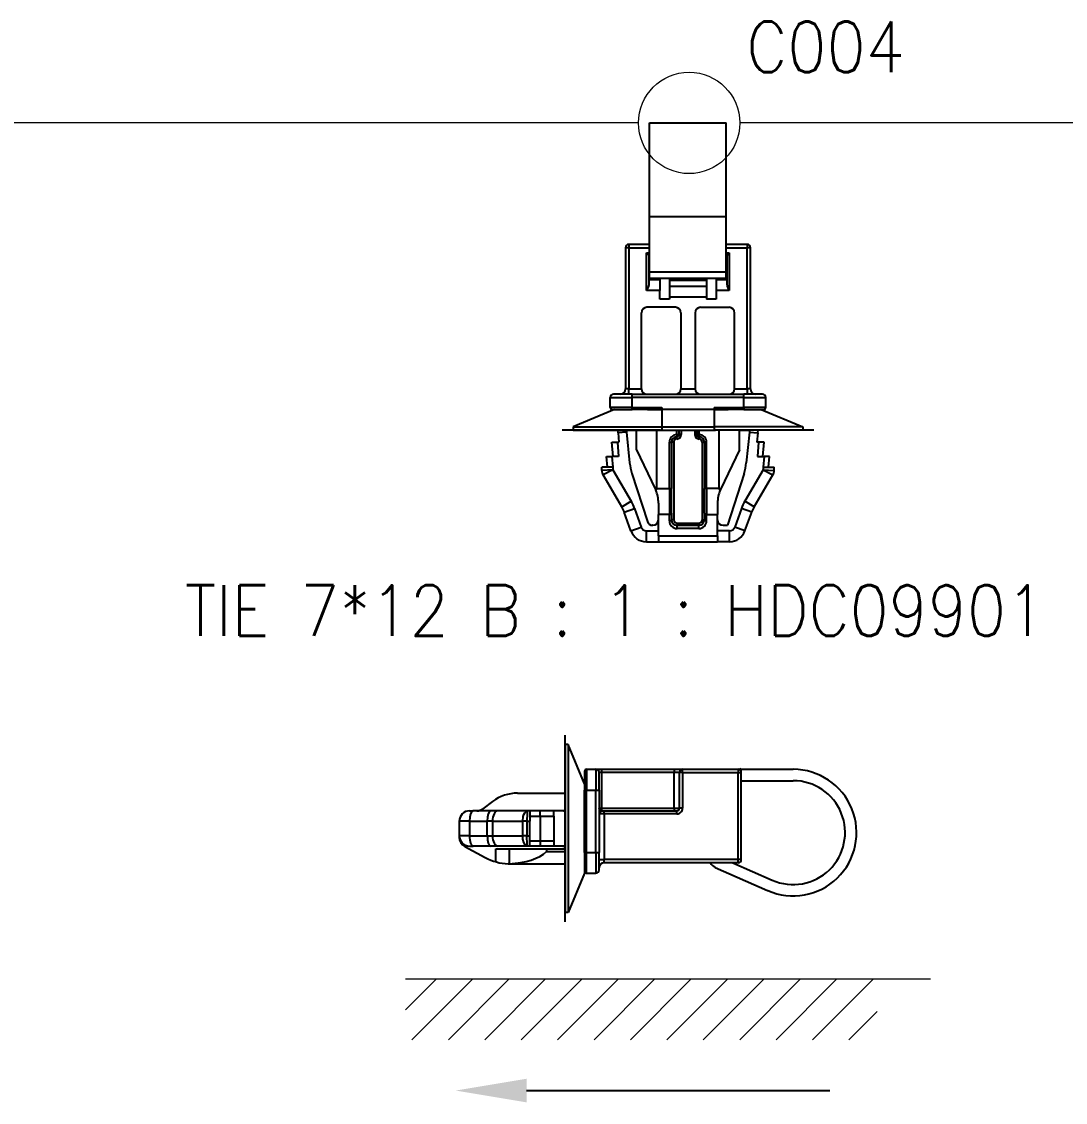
# Model space of a CAD drawing. Header units: inches. Extents: x 47316 to 59086, y 3141 to 11743.
# Drawn here: x 51834.8 to 51886.3, y 9672.3 to 9725.6 of the extents above; entities that cross this region are included whole.
import ezdxf

# ---------------------------------------------------------------- set-up
doc = ezdxf.new("R2010")
doc.units = ezdxf.units.IN
doc.header["$MEASUREMENT"] = 0
doc.styles.get("Standard").update_dxf_attribs({"font": ''})
doc.styles.get('Standard').set_extended_font_data('SimSun')
doc.linetypes.add('_VH_FELT_TAPE', pattern='A,0.4,-0.7,["FELT",Standard,S=0.3,R=0,X=-0.5,Y=-0.15],-0.7', length=1.8)

msp = doc.modelspace()

# ---------------------------------------------------------------- linework, layer by layer
at = {"color": 0, "linetype": '_VH_FELT_TAPE', "lineweight": 15, "ltscale": 5}
for p, q in [((51865.204, 9720.621), (51790.263, 9720.621)), ((51945.133, 9720.621), (51870.204, 9720.621))]:
    msp.add_line(p, q, dxfattribs=at)
at = {"color": 0, "lineweight": -3, "ltscale": 0.213993}
for p, q in [((51865.757, 9715.998), (51865.757, 9720.621)), ((51869.537, 9715.998), (51869.537, 9720.621))]:
    msp.add_line(p, q, dxfattribs=at)
at = {"color": 0, "lineweight": -3, "ltscale": 0.175}
for p, q in [((51865.757, 9720.621), (51869.537, 9720.621)), ((51865.757, 9715.998), (51869.537, 9715.998)), ((51865.757, 9713.275), (51869.537, 9713.275)), ((51865.757, 9712.953), (51869.537, 9712.953))]:
    msp.add_line(p, q, dxfattribs=at)
at = {"color": 0, "lineweight": -3, "ltscale": 0.126088}
for p, q in [((51865.757, 9713.275), (51865.757, 9715.998)), ((51869.537, 9713.275), (51869.537, 9715.998))]:
    msp.add_line(p, q, dxfattribs=at)
at = {"color": 0, "lineweight": -3, "ltscale": 0.3225}
for p, q in [((51864.569, 9714.465), (51864.569, 9707.499)), ((51864.731, 9714.465), (51864.731, 9707.499)), ((51870.563, 9707.499), (51870.563, 9714.465)), ((51870.725, 9707.499), (51870.725, 9714.465))]:
    msp.add_line(p, q, dxfattribs=at)
at = {"color": 0, "lineweight": -3, "ltscale": 0.0075}
for p, q in [((51864.731, 9714.465), (51864.569, 9714.465)), ((51864.731, 9714.627), (51864.731, 9714.465)), ((51870.563, 9714.627), (51870.563, 9714.465)), ((51870.725, 9714.465), (51870.563, 9714.465)), ((51864.731, 9707.499), (51864.569, 9707.499)), ((51870.725, 9707.499), (51870.563, 9707.499)), ((51864.893, 9707.067), (51864.893, 9707.229)), ((51870.401, 9707.067), (51870.401, 9707.229)), ((51861.977, 9705.625), (51861.977, 9705.463)), ((51866.351, 9705.625), (51866.351, 9705.463)), ((51868.943, 9705.625), (51868.943, 9705.463)), ((51873.317, 9705.625), (51873.317, 9705.463))]:
    msp.add_line(p, q, dxfattribs=at)
at = {"color": 0, "lineweight": -3, "ltscale": 0.047501}
for p, q in [((51865.757, 9714.627), (51864.731, 9714.627)), ((51864.731, 9714.465), (51865.757, 9714.465)), ((51870.563, 9714.627), (51869.537, 9714.627)), ((51869.537, 9714.465), (51870.563, 9714.465))]:
    msp.add_line(p, q, dxfattribs=at)
at = {"color": 0, "lineweight": -3, "ltscale": 0.006325}
for p, q in [((51865.705, 9714.111), (51865.608, 9714.207)), ((51869.589, 9714.111), (51869.685, 9714.207))]:
    msp.add_line(p, q, dxfattribs=at)
at = {"color": 0, "lineweight": -3, "ltscale": 0.08559}
for p, q in [((51865.608, 9712.359), (51865.608, 9714.207)), ((51869.685, 9714.207), (51869.685, 9712.359))]:
    msp.add_line(p, q, dxfattribs=at)
at = {"color": 0, "lineweight": -3, "ltscale": 0.006876}
for p, q in [((51865.608, 9714.207), (51865.757, 9714.207)), ((51869.537, 9714.207), (51869.685, 9714.207))]:
    msp.add_line(p, q, dxfattribs=at)
at = {"color": 0, "lineweight": -3, "ltscale": 0.002403}
for p, q in [((51865.757, 9714.111), (51865.705, 9714.111)), ((51869.589, 9714.111), (51869.537, 9714.111))]:
    msp.add_line(p, q, dxfattribs=at)
at = {"color": 0, "lineweight": -3, "ltscale": 0.065}
for p, q in [((51865.716, 9714.087), (51865.716, 9712.683)), ((51869.577, 9712.683), (51869.577, 9714.087))]:
    msp.add_line(p, q, dxfattribs=at)
at = {"color": 0, "lineweight": -3, "ltscale": 0.001875}
for p, q in [((51865.716, 9713.772), (51865.757, 9713.772)), ((51869.537, 9713.772), (51869.577, 9713.772)), ((51865.716, 9713.601), (51865.757, 9713.601)), ((51869.537, 9713.601), (51869.577, 9713.601))]:
    msp.add_line(p, q, dxfattribs=at)
at = {"color": 0, "lineweight": -3, "ltscale": 0.014919}
for p, q in [((51865.757, 9712.953), (51865.757, 9713.275)), ((51869.537, 9712.953), (51869.537, 9713.275))]:
    msp.add_line(p, q, dxfattribs=at)
at = {"color": 0, "lineweight": -3, "ltscale": 0.025}
for p, q in [((51865.716, 9712.899), (51866.256, 9712.899)), ((51866.256, 9712.899), (51866.256, 9712.359)), ((51869.037, 9712.899), (51869.037, 9712.359)), ((51869.037, 9712.899), (51869.577, 9712.899)), ((51863.94, 9703.627), (51863.4, 9703.627)), ((51871.354, 9703.627), (51871.894, 9703.627)), ((51866.729, 9701.306), (51866.189, 9701.306)), ((51868.565, 9701.306), (51869.105, 9701.306)), ((51865.597, 9699.955), (51865.597, 9700.495)), ((51869.696, 9699.955), (51869.696, 9700.495))]:
    msp.add_line(p, q, dxfattribs=at)
at = {"color": 0, "lineweight": -3, "ltscale": 0.001888}
for p, q in [((51866.729, 9712.953), (51866.729, 9712.912)), ((51868.565, 9712.953), (51868.565, 9712.912))]:
    msp.add_line(p, q, dxfattribs=at)
at = {"color": 0, "lineweight": -3, "ltscale": 0.003008}
for p, q in [((51866.729, 9712.912), (51866.729, 9712.847)), ((51868.565, 9712.912), (51868.565, 9712.847))]:
    msp.add_line(p, q, dxfattribs=at)
at = {"color": 0, "lineweight": -3, "ltscale": 0.085001}
for p, q in [((51868.565, 9712.912), (51866.729, 9712.912)), ((51868.565, 9712.847), (51866.729, 9712.847)), ((51868.565, 9712.557), (51866.729, 9712.557)), ((51868.565, 9712.026), (51866.729, 9712.026))]:
    msp.add_line(p, q, dxfattribs=at)
at = {"color": 0, "lineweight": -3, "ltscale": 0.013433}
for p, q in [((51866.729, 9712.847), (51866.729, 9712.557)), ((51868.565, 9712.847), (51868.565, 9712.557))]:
    msp.add_line(p, q, dxfattribs=at)
at = {"color": 0, "lineweight": -3, "ltscale": 0.03}
for p, q in [((51866.256, 9712.359), (51865.608, 9712.359)), ((51869.685, 9712.359), (51869.037, 9712.359))]:
    msp.add_line(p, q, dxfattribs=at)
at = {"color": 0, "lineweight": -3, "ltscale": 0.02}
for p, q in [((51866.256, 9711.927), (51866.256, 9712.359)), ((51869.037, 9712.359), (51869.037, 9711.927))]:
    msp.add_line(p, q, dxfattribs=at)
at = {"color": 0, "lineweight": -3, "ltscale": 0.024584}
for p, q in [((51866.729, 9712.557), (51866.729, 9712.026)), ((51868.565, 9712.557), (51868.565, 9712.026))]:
    msp.add_line(p, q, dxfattribs=at)
at = {"color": 0, "lineweight": -3, "ltscale": 0.021875}
for p, q in [((51866.729, 9711.927), (51866.256, 9711.927)), ((51869.037, 9711.927), (51868.565, 9711.927))]:
    msp.add_line(p, q, dxfattribs=at)
at = {"color": 0, "lineweight": -3, "ltscale": 0.004588}
for p, q in [((51866.729, 9712.026), (51866.729, 9711.927)), ((51868.565, 9712.026), (51868.565, 9711.927))]:
    msp.add_line(p, q, dxfattribs=at)
at = {"color": 0, "lineweight": -3, "ltscale": 0.17375}
for p, q in [((51865.352, 9707.499), (51865.352, 9711.252)), ((51867.296, 9711.252), (51867.296, 9707.499)), ((51867.998, 9711.252), (51867.998, 9707.499)), ((51869.942, 9707.499), (51869.942, 9711.252))]:
    msp.add_line(p, q, dxfattribs=at)
at = {"color": 0, "lineweight": -3, "ltscale": 0.064999}
for p, q in [((51867.026, 9711.522), (51865.622, 9711.522)), ((51868.268, 9711.522), (51869.672, 9711.522))]:
    msp.add_line(p, q, dxfattribs=at)
at = {"color": 0, "lineweight": -3, "ltscale": 0.028751}
for p, q in [((51864.731, 9707.499), (51865.352, 9707.499)), ((51869.942, 9707.499), (51870.563, 9707.499))]:
    msp.add_line(p, q, dxfattribs=at)
at = {"color": 0, "lineweight": -3, "ltscale": 0.0125}
for p, q in [((51864.731, 9707.229), (51864.731, 9707.499)), ((51870.563, 9707.499), (51870.563, 9707.229))]:
    msp.add_line(p, q, dxfattribs=at)
at = {"color": 0, "lineweight": -3, "ltscale": 0.032501}
msp.add_line((51867.296, 9707.499), (51867.998, 9707.499), dxfattribs=at)
at = {"color": 0, "lineweight": -3, "ltscale": 0.05}
for p, q in [((51863.813, 9707.067), (51864.893, 9707.067)), ((51870.401, 9707.067), (51871.481, 9707.067)), ((51864.893, 9706.581), (51863.813, 9706.581)), ((51871.481, 9706.581), (51870.401, 9706.581)), ((51867.107, 9700.873), (51868.187, 9700.873)), ((51867.107, 9700.765), (51868.187, 9700.765)), ((51868.187, 9700.606), (51867.107, 9700.606))]:
    msp.add_line(p, q, dxfattribs=at)
at = {"color": 0, "lineweight": -3, "ltscale": 0.022501}
for p, q in [((51863.813, 9706.581), (51863.813, 9707.067)), ((51864.893, 9706.581), (51864.893, 9707.067)), ((51870.401, 9706.581), (51870.401, 9707.067)), ((51871.481, 9706.581), (51871.481, 9707.067))]:
    msp.add_line(p, q, dxfattribs=at)
at = {"color": 0, "lineweight": -3, "ltscale": 0.0425}
for p, q in [((51864.893, 9707.229), (51863.975, 9707.229)), ((51871.319, 9707.229), (51870.401, 9707.229))]:
    msp.add_line(p, q, dxfattribs=at)
at = {"color": 0, "lineweight": -3, "ltscale": 0.254999}
for p, q in [((51864.893, 9707.229), (51870.401, 9707.229)), ((51870.401, 9707.067), (51864.893, 9707.067))]:
    msp.add_line(p, q, dxfattribs=at)
at = {"color": 0, "lineweight": -3, "ltscale": 0.102777}
for p, q in [((51864.028, 9706.473), (51861.977, 9705.625)), ((51871.265, 9706.473), (51873.317, 9705.625))]:
    msp.add_line(p, q, dxfattribs=at)
at = {"color": 0, "lineweight": -3, "ltscale": 0.045001}
for p, q in [((51863.921, 9706.473), (51864.893, 9706.473)), ((51870.401, 9706.473), (51871.373, 9706.473))]:
    msp.add_line(p, q, dxfattribs=at)
at = {"color": 0, "lineweight": -3, "ltscale": 0.067499}
for p, q in [((51864.893, 9706.581), (51866.351, 9706.581)), ((51868.943, 9706.581), (51870.401, 9706.581))]:
    msp.add_line(p, q, dxfattribs=at)
at = {"color": 0, "lineweight": -3, "ltscale": 0.005}
for p, q in [((51864.893, 9706.473), (51864.893, 9706.581)), ((51866.351, 9706.581), (51866.351, 9706.473)), ((51868.943, 9706.581), (51868.943, 9706.473)), ((51870.401, 9706.581), (51870.401, 9706.473)), ((51867.093, 9705.24), (51867.201, 9705.24)), ((51867.093, 9705.24), (51867.097, 9705.133)), ((51867.309, 9705.24), (51867.201, 9705.24)), ((51867.984, 9705.24), (51868.092, 9705.24)), ((51868.2, 9705.24), (51868.092, 9705.24)), ((51868.2, 9705.24), (51868.196, 9705.133)), ((51866.729, 9704.863), (51866.837, 9704.863)), ((51866.945, 9704.863), (51866.837, 9704.863)), ((51867.101, 9705.025), (51867.097, 9705.133)), ((51868.193, 9705.025), (51868.196, 9705.133)), ((51868.349, 9704.863), (51868.457, 9704.863)), ((51868.565, 9704.863), (51868.457, 9704.863)), ((51866.729, 9702.581), (51866.837, 9702.581)), ((51868.565, 9702.581), (51868.457, 9702.581)), ((51866.945, 9701.035), (51866.837, 9701.035)), ((51868.349, 9701.035), (51868.457, 9701.035)), ((51867.107, 9700.873), (51867.107, 9700.765)), ((51868.187, 9700.873), (51868.187, 9700.765))]:
    msp.add_line(p, q, dxfattribs=at)
at = {"color": 0, "lineweight": -3, "ltscale": 0.035016}
msp.add_line((51865.649, 9706.473), (51864.893, 9706.473), dxfattribs=at)
at = {"color": 0, "lineweight": -3, "ltscale": 0.032477}
msp.add_line((51865.649, 9706.473), (51866.351, 9706.473), dxfattribs=at)
at = {"color": 0, "lineweight": -3, "ltscale": 0.004885}
msp.add_line((51865.896, 9706.493), (51866, 9706.51), dxfattribs=at)
at = {"color": 0, "lineweight": -3, "ltscale": 0.120001}
for p, q in [((51868.943, 9706.473), (51866.351, 9706.473)), ((51866.351, 9705.625), (51868.943, 9705.625)), ((51866.351, 9705.463), (51868.943, 9705.463))]:
    msp.add_line(p, q, dxfattribs=at)
at = {"color": 0, "lineweight": -3, "ltscale": 0.039266}
msp.add_line((51866.351, 9706.473), (51866.351, 9705.625), dxfattribs=at)
at = {"color": 0, "lineweight": -3, "ltscale": 0.031544}
msp.add_line((51868.943, 9706.473), (51869.624, 9706.473), dxfattribs=at)
at = {"color": 0, "lineweight": -3, "ltscale": 0.039263}
msp.add_line((51868.943, 9706.473), (51868.943, 9705.625), dxfattribs=at)
at = {"color": 0, "lineweight": -3, "ltscale": 0.034947}
msp.add_line((51870.401, 9706.473), (51869.646, 9706.473), dxfattribs=at)
at = {"color": 0, "lineweight": -3, "ltscale": 0.224985}
for p, q in [((51866.297, 9705.463), (51861.437, 9705.463)), ((51873.857, 9705.463), (51868.997, 9705.463))]:
    msp.add_line(p, q, dxfattribs=at)
at = {"color": 0, "lineweight": -3, "ltscale": 0.202499}
for p, q in [((51861.977, 9705.625), (51866.351, 9705.625)), ((51861.977, 9705.463), (51866.351, 9705.463)), ((51873.317, 9705.625), (51868.943, 9705.625)), ((51873.317, 9705.463), (51868.943, 9705.463))]:
    msp.add_line(p, q, dxfattribs=at)
at = {"color": 0, "lineweight": -3, "ltscale": 0.006246}
for p, q in [((51864.202, 9705.328), (51864.191, 9705.463)), ((51871.091, 9705.328), (51871.103, 9705.463))]:
    msp.add_line(p, q, dxfattribs=at)
at = {"color": 0, "lineweight": -3, "ltscale": 0.018793}
for p, q in [((51864.607, 9705.36), (51864.202, 9705.328)), ((51870.687, 9705.36), (51871.091, 9705.328))]:
    msp.add_line(p, q, dxfattribs=at)
at = {"color": 0, "lineweight": -3, "ltscale": 0.02136}
for p, q in [((51864.202, 9705.328), (51864.242, 9704.869)), ((51871.091, 9705.328), (51871.051, 9704.869))]:
    msp.add_line(p, q, dxfattribs=at)
at = {"color": 0, "lineweight": -3, "ltscale": 0.004774}
for p, q in [((51864.596, 9705.463), (51864.607, 9705.36)), ((51870.698, 9705.463), (51870.687, 9705.36))]:
    msp.add_line(p, q, dxfattribs=at)
at = {"color": 0, "lineweight": -3, "ltscale": 0.02375}
for p, q in [((51864.596, 9705.463), (51865.109, 9705.463)), ((51864.596, 9705.463), (51865.109, 9705.463)), ((51870.698, 9705.463), (51870.185, 9705.463)), ((51870.185, 9705.463), (51870.698, 9705.463))]:
    msp.add_line(p, q, dxfattribs=at)
at = {"color": 0, "lineweight": -3, "ltscale": 0.070051}
for p, q in [((51864.607, 9705.36), (51864.77, 9703.856)), ((51870.687, 9705.36), (51870.524, 9703.856))]:
    msp.add_line(p, q, dxfattribs=at)
at = {"color": 0, "lineweight": -3, "ltscale": 0.045}
for p, q in [((51865.109, 9704.491), (51865.109, 9705.463)), ((51870.185, 9704.491), (51870.185, 9705.463))]:
    msp.add_line(p, q, dxfattribs=at)
at = {"color": 0, "lineweight": -3, "ltscale": 0.133392}
for p, q in [((51866.108, 9702.581), (51866.108, 9705.463)), ((51869.185, 9702.581), (51869.185, 9705.463))]:
    msp.add_line(p, q, dxfattribs=at)
at = {"color": 0, "lineweight": -3, "ltscale": 0.125}
msp.add_line((51866.297, 9705.463), (51868.997, 9705.463), dxfattribs=at)
at = {"color": 0, "lineweight": -3, "ltscale": 0.010281}
for p, q in [((51867.093, 9705.24), (51867.093, 9705.463)), ((51867.201, 9705.463), (51867.201, 9705.24)), ((51867.309, 9705.463), (51867.309, 9705.24)), ((51867.984, 9705.463), (51867.984, 9705.24)), ((51868.092, 9705.463), (51868.092, 9705.24)), ((51868.2, 9705.24), (51868.2, 9705.463))]:
    msp.add_line(p, q, dxfattribs=at)
at = {"color": 0, "lineweight": -3, "ltscale": 0.012549}
for p, q in [((51863.893, 9704.869), (51864.164, 9704.869)), ((51871.401, 9704.869), (51871.13, 9704.869))]:
    msp.add_line(p, q, dxfattribs=at)
at = {"color": 0, "lineweight": -3, "ltscale": 0.032624}
for p, q in [((51863.955, 9704.167), (51863.893, 9704.869)), ((51864.164, 9704.869), (51864.226, 9704.167)), ((51871.13, 9704.869), (51871.068, 9704.167)), ((51871.339, 9704.167), (51871.401, 9704.869))]:
    msp.add_line(p, q, dxfattribs=at)
at = {"color": 0, "lineweight": -3, "ltscale": 0.003627}
for p, q in [((51864.164, 9704.869), (51864.242, 9704.869)), ((51871.13, 9704.869), (51871.051, 9704.869))]:
    msp.add_line(p, q, dxfattribs=at)
at = {"color": 0, "lineweight": -3, "ltscale": 0.105621}
for p, q in [((51866.729, 9702.581), (51866.729, 9704.863)), ((51866.837, 9704.863), (51866.837, 9702.581)), ((51868.457, 9704.863), (51868.457, 9702.581)), ((51868.565, 9702.581), (51868.565, 9704.863))]:
    msp.add_line(p, q, dxfattribs=at)
at = {"color": 0, "lineweight": -3, "ltscale": 0.17723}
for p, q in [((51866.945, 9704.863), (51866.945, 9701.035)), ((51868.349, 9704.863), (51868.349, 9701.035))]:
    msp.add_line(p, q, dxfattribs=at)
at = {"color": 0, "lineweight": -3, "ltscale": 0.012547}
for p, q in [((51863.623, 9704.167), (51863.894, 9704.167)), ((51871.67, 9704.167), (51871.399, 9704.167))]:
    msp.add_line(p, q, dxfattribs=at)
at = {"color": 0, "lineweight": -3, "ltscale": 0.025095}
for p, q in [((51863.671, 9703.627), (51863.623, 9704.167)), ((51863.894, 9704.167), (51863.942, 9703.627)), ((51871.399, 9704.167), (51871.352, 9703.627)), ((51871.623, 9703.627), (51871.67, 9704.167))]:
    msp.add_line(p, q, dxfattribs=at)
at = {"color": 0, "lineweight": -3, "ltscale": 0.015334}
for p, q in [((51864.226, 9704.167), (51863.894, 9704.167)), ((51871.068, 9704.167), (51871.399, 9704.167))]:
    msp.add_line(p, q, dxfattribs=at)
at = {"color": 0, "lineweight": -3, "ltscale": 0.099102}
for p, q in [((51865.109, 9704.491), (51866.031, 9702.559)), ((51870.185, 9704.491), (51869.263, 9702.559))]:
    msp.add_line(p, q, dxfattribs=at)
at = {"color": 0, "lineweight": -3, "ltscale": 0.007086}
for p, q in [((51863.4, 9703.473), (51863.4, 9703.627)), ((51871.894, 9703.473), (51871.894, 9703.627))]:
    msp.add_line(p, q, dxfattribs=at)
at = {"color": 0, "lineweight": -3, "ltscale": 0.025037}
for p, q in [((51863.94, 9703.503), (51863.4, 9703.473)), ((51863.94, 9703.503), (51863.459, 9703.256)), ((51871.354, 9703.503), (51871.835, 9703.256)), ((51871.354, 9703.503), (51871.894, 9703.473))]:
    msp.add_line(p, q, dxfattribs=at)
at = {"color": 0, "lineweight": -3, "ltscale": 0.084292}
for p, q in [((51864.377, 9701.684), (51863.459, 9703.256)), ((51870.916, 9701.684), (51871.835, 9703.256))]:
    msp.add_line(p, q, dxfattribs=at)
at = {"color": 0, "lineweight": -3, "ltscale": 7.17163e-05}
for p, q in [((51863.942, 9703.627), (51863.94, 9703.627)), ((51871.352, 9703.627), (51871.354, 9703.627))]:
    msp.add_line(p, q, dxfattribs=at)
at = {"color": 0, "lineweight": -3, "ltscale": 0.005732}
for p, q in [((51863.94, 9703.627), (51863.94, 9703.503)), ((51871.354, 9703.627), (51871.354, 9703.503))]:
    msp.add_line(p, q, dxfattribs=at)
at = {"color": 0, "lineweight": -3, "ltscale": 0.082939}
for p, q in [((51863.94, 9703.503), (51864.844, 9701.956)), ((51871.354, 9703.503), (51870.45, 9701.956))]:
    msp.add_line(p, q, dxfattribs=at)
at = {"color": 0, "lineweight": -3, "ltscale": 0.11525}
msp.add_line((51864.883, 9703.323), (51865.643, 9700.952), dxfattribs=at)
at = {"color": 0, "lineweight": -3, "ltscale": 0.124371}
msp.add_line((51870.411, 9703.323), (51869.591, 9700.765), dxfattribs=at)
at = {"color": 0, "lineweight": -3, "ltscale": 0.004412}
for p, q in [((51866.057, 9702.501), (51866.108, 9702.581)), ((51869.237, 9702.501), (51869.185, 9702.581))]:
    msp.add_line(p, q, dxfattribs=at)
at = {"color": 0, "lineweight": -3, "ltscale": 0.028725}
for p, q in [((51866.108, 9702.581), (51866.729, 9702.581)), ((51869.185, 9702.581), (51868.565, 9702.581))]:
    msp.add_line(p, q, dxfattribs=at)
at = {"color": 0, "lineweight": -3, "ltscale": 0.059028}
for p, q in [((51866.729, 9702.581), (51866.729, 9701.306)), ((51868.565, 9702.581), (51868.565, 9701.306))]:
    msp.add_line(p, q, dxfattribs=at)
at = {"color": 0, "lineweight": -3, "ltscale": 0.056667}
for p, q in [((51866.837, 9701.357), (51866.837, 9702.581)), ((51868.457, 9701.357), (51868.457, 9702.581))]:
    msp.add_line(p, q, dxfattribs=at)
at = {"color": 0, "lineweight": -3, "ltscale": 0.002931}
for p, q in [((51866.031, 9702.559), (51866.057, 9702.501)), ((51869.263, 9702.559), (51869.237, 9702.501))]:
    msp.add_line(p, q, dxfattribs=at)
at = {"color": 0, "lineweight": -3, "ltscale": 0.025001}
for p, q in [((51864.377, 9701.684), (51864.844, 9701.956)), ((51864.503, 9701.414), (51865.011, 9701.597)), ((51870.79, 9701.414), (51870.282, 9701.597)), ((51870.916, 9701.684), (51870.45, 9701.956))]:
    msp.add_line(p, q, dxfattribs=at)
at = {"color": 0, "lineweight": -3, "ltscale": 0.045435}
for p, q in [((51865.011, 9701.597), (51865.343, 9700.673)), ((51870.282, 9701.597), (51869.95, 9700.673)), ((51864.835, 9700.491), (51864.503, 9701.414)), ((51870.458, 9700.491), (51870.79, 9701.414))]:
    msp.add_line(p, q, dxfattribs=at)
at = {"color": 0, "lineweight": -3, "ltscale": 0.025677}
for p, q in [((51866.189, 9701.861), (51866.189, 9701.306)), ((51869.105, 9701.861), (51869.105, 9701.306))]:
    msp.add_line(p, q, dxfattribs=at)
at = {"color": 0, "lineweight": -3, "ltscale": 0.049386}
for p, q in [((51866.189, 9700.24), (51866.189, 9701.306)), ((51869.105, 9700.24), (51869.105, 9701.306))]:
    msp.add_line(p, q, dxfattribs=at)
at = {"color": 0, "lineweight": -3, "ltscale": 0.014941}
for p, q in [((51866.729, 9700.984), (51866.729, 9701.306)), ((51868.565, 9700.984), (51868.565, 9701.306))]:
    msp.add_line(p, q, dxfattribs=at)
at = {"color": 0, "lineweight": -3, "ltscale": 0.014942}
for p, q in [((51866.837, 9701.357), (51866.837, 9701.035)), ((51868.457, 9701.357), (51868.457, 9701.035))]:
    msp.add_line(p, q, dxfattribs=at)
at = {"color": 0, "lineweight": -3, "ltscale": 0.024999}
for p, q in [((51864.835, 9700.491), (51865.343, 9700.673)), ((51870.458, 9700.491), (51869.95, 9700.673))]:
    msp.add_line(p, q, dxfattribs=at)
at = {"color": 0, "lineweight": -3, "ltscale": 0.027379}
for p, q in [((51865.597, 9700.495), (51866.189, 9700.495)), ((51869.696, 9700.495), (51869.105, 9700.495)), ((51865.597, 9699.955), (51866.189, 9699.955)), ((51869.696, 9699.955), (51869.105, 9699.955))]:
    msp.add_line(p, q, dxfattribs=at)
at = {"color": 0, "lineweight": -3, "ltscale": 0.000878906}
msp.add_line((51865.919, 9700.765), (51865.9, 9700.765), dxfattribs=at)
at = {"color": 0, "lineweight": -3, "ltscale": 0.007361}
for p, q in [((51867.107, 9700.606), (51867.107, 9700.765)), ((51868.187, 9700.606), (51868.187, 9700.765))]:
    msp.add_line(p, q, dxfattribs=at)
at = {"color": 0, "lineweight": -3, "ltscale": 0.009999}
msp.add_line((51869.375, 9700.765), (51869.591, 9700.765), dxfattribs=at)
at = {"color": 0, "lineweight": -3, "ltscale": 0.135001}
for p, q in [((51866.189, 9700.24), (51869.105, 9700.24)), ((51866.189, 9699.955), (51869.105, 9699.955))]:
    msp.add_line(p, q, dxfattribs=at)
at = {"color": 0, "lineweight": -3, "ltscale": 0.013195}
for p, q in [((51866.189, 9700.24), (51866.189, 9699.955)), ((51869.105, 9700.24), (51869.105, 9699.955))]:
    msp.add_line(p, q, dxfattribs=at)
at = {"lineweight": -3, "ltscale": 0.45}
msp.add_line((51861.588, 9681.198), (51861.588, 9690.414), dxfattribs=at)
at = {"lineweight": -3, "ltscale": 0.404999}
for p, q in [((51861.588, 9689.953), (51861.588, 9681.659)), ((51861.741, 9689.953), (51861.741, 9681.659))]:
    msp.add_line(p, q, dxfattribs=at)
at = {"lineweight": -3, "ltscale": 0.0075}
for p, q in [((51861.741, 9689.953), (51861.588, 9689.953)), ((51863.39, 9688.724), (51863.39, 9688.571)), ((51866.974, 9688.724), (51866.974, 9688.571)), ((51867.384, 9688.571), (51867.384, 9688.724)), ((51870.123, 9688.724), (51870.123, 9688.571)), ((51867.384, 9688.571), (51867.23, 9688.571)), ((51870.123, 9688.571), (51870.277, 9688.571)), ((51863.109, 9687.7), (51863.262, 9687.7)), ((51863.518, 9686.523), (51863.518, 9686.676)), ((51867.102, 9686.523), (51867.102, 9686.676)), ((51867.384, 9686.804), (51867.23, 9686.804)), ((51863.109, 9684.628), (51863.262, 9684.628)), ((51863.518, 9684.116), (51863.518, 9684.27)), ((51870.123, 9684.116), (51870.123, 9684.27)), ((51870.277, 9684.27), (51870.123, 9684.27)), ((51861.741, 9681.659), (51861.588, 9681.659))]:
    msp.add_line(p, q, dxfattribs=at)
at = {"lineweight": -3, "ltscale": 0.102775}
msp.add_line((51862.545, 9688.008), (51861.741, 9689.953), dxfattribs=at)
at = {"lineweight": -3, "ltscale": 0.05}
for p, q in [((51862.648, 9688.724), (51862.648, 9687.7)), ((51863.109, 9688.724), (51863.109, 9687.7)), ((51862.648, 9683.604), (51862.648, 9684.628)), ((51863.109, 9684.628), (51863.109, 9683.604))]:
    msp.add_line(p, q, dxfattribs=at)
at = {"lineweight": -3, "ltscale": 0.022501}
for p, q in [((51862.648, 9688.724), (51863.109, 9688.724)), ((51862.648, 9687.7), (51863.109, 9687.7)), ((51862.648, 9684.628), (51863.109, 9684.628)), ((51862.648, 9683.604), (51863.109, 9683.604))]:
    msp.add_line(p, q, dxfattribs=at)
at = {"lineweight": -3, "ltscale": 0.01375}
msp.add_line((51863.109, 9688.724), (51863.39, 9688.724), dxfattribs=at)
at = {"lineweight": -3, "ltscale": 0.175}
for p, q in [((51863.39, 9688.724), (51866.974, 9688.724)), ((51866.974, 9688.571), (51863.39, 9688.571)), ((51863.39, 9686.804), (51866.974, 9686.804)), ((51863.518, 9686.676), (51867.102, 9686.676)), ((51867.102, 9686.523), (51863.518, 9686.523))]:
    msp.add_line(p, q, dxfattribs=at)
at = {"lineweight": -3, "ltscale": 0.02}
msp.add_line((51866.974, 9688.724), (51867.384, 9688.724), dxfattribs=at)
at = {"lineweight": -3, "ltscale": 0.13375}
for p, q in [((51867.384, 9688.724), (51870.123, 9688.724)), ((51867.384, 9688.571), (51870.123, 9688.571))]:
    msp.add_line(p, q, dxfattribs=at)
at = {"lineweight": -3, "ltscale": 0.001345}
msp.add_line((51870.123, 9688.724), (51870.151, 9688.724), dxfattribs=at)
at = {"lineweight": -3, "ltscale": 0.005579}
msp.add_line((51870.277, 9688.644), (51870.277, 9688.758), dxfattribs=at)
at = {"lineweight": -3, "ltscale": 0.125}
for p, q in [((51870.277, 9688.724), (51872.837, 9688.724)), ((51870.277, 9688.161), (51872.837, 9688.161))]:
    msp.add_line(p, q, dxfattribs=at)
at = {"lineweight": -3, "ltscale": 0.045}
for p, q in [((51862.545, 9688.622), (51862.545, 9687.7)), ((51860.666, 9684.807), (51861.588, 9684.807)), ((51860.666, 9684.664), (51861.588, 9684.664)), ((51862.545, 9684.628), (51862.545, 9683.707))]:
    msp.add_line(p, q, dxfattribs=at)
at = {"lineweight": -3, "ltscale": 0.0425}
for p, q in [((51863.262, 9687.7), (51863.262, 9688.571)), ((51863.262, 9683.758), (51863.262, 9684.628))]:
    msp.add_line(p, q, dxfattribs=at)
at = {"lineweight": -3, "ltscale": 0.00625}
for p, q in [((51863.39, 9688.571), (51863.262, 9688.571)), ((51863.262, 9686.804), (51863.39, 9686.804)), ((51863.39, 9686.804), (51863.39, 9686.676)), ((51863.39, 9686.676), (51863.518, 9686.676)), ((51866.974, 9686.804), (51866.974, 9686.676))]:
    msp.add_line(p, q, dxfattribs=at)
at = {"lineweight": -3, "ltscale": 0.08625}
for p, q in [((51863.39, 9688.571), (51863.39, 9686.804)), ((51866.974, 9686.804), (51866.974, 9688.571)), ((51867.23, 9686.804), (51867.23, 9688.571)), ((51867.384, 9688.571), (51867.384, 9686.804))]:
    msp.add_line(p, q, dxfattribs=at)
at = {"lineweight": -3, "ltscale": 0.0125}
for p, q in [((51867.23, 9688.571), (51866.974, 9688.571)), ((51860.359, 9686.42), (51860.359, 9686.676)), ((51861.025, 9686.42), (51861.025, 9686.676)), ((51866.974, 9686.804), (51867.23, 9686.804)), ((51863.518, 9686.523), (51863.262, 9686.523)), ((51860.359, 9685.191), (51860.359, 9684.935)), ((51861.025, 9685.191), (51861.025, 9684.935)), ((51863.262, 9684.27), (51863.518, 9684.27))]:
    msp.add_line(p, q, dxfattribs=at)
at = {"lineweight": -3, "ltscale": 0.210001}
msp.add_line((51870.123, 9684.27), (51870.123, 9688.571), dxfattribs=at)
at = {"lineweight": -3, "ltscale": 0.003563}
msp.add_line((51870.277, 9688.571), (51870.277, 9688.644), dxfattribs=at)
at = {"lineweight": -3, "ltscale": 0.208965}
msp.add_line((51870.277, 9684.291), (51870.277, 9688.571), dxfattribs=at)
at = {"lineweight": -3, "ltscale": 0.15}
for p, q in [((51862.545, 9684.628), (51862.545, 9687.7)), ((51862.648, 9684.628), (51862.648, 9687.7)), ((51863.109, 9684.628), (51863.109, 9687.7)), ((51863.262, 9687.7), (51863.262, 9684.628))]:
    msp.add_line(p, q, dxfattribs=at)
at = {"lineweight": -3, "ltscale": 0.005}
for p, q in [((51862.648, 9687.7), (51862.545, 9687.7)), ((51862.648, 9684.628), (51862.545, 9684.628)), ((51862.648, 9683.604), (51862.545, 9683.604))]:
    msp.add_line(p, q, dxfattribs=at)
at = {"lineweight": -3, "ltscale": 0.029166}
msp.add_line((51858.012, 9687.137), (51857.534, 9686.779), dxfattribs=at)
at = {"lineweight": -3, "ltscale": 0.114584}
msp.add_line((51859.241, 9687.547), (51861.588, 9687.547), dxfattribs=at)
at = {"lineweight": -3, "ltscale": 0.008273}
for p, q in [((51856.877, 9686.676), (51857.047, 9686.676)), ((51856.877, 9684.935), (51857.047, 9684.935))]:
    msp.add_line(p, q, dxfattribs=at)
at = {"lineweight": -3, "ltscale": 0.042757}
for p, q in [((51857.922, 9686.676), (51857.047, 9686.676)), ((51856.874, 9686.164), (51857.749, 9686.164)), ((51856.874, 9685.447), (51857.749, 9685.447)), ((51857.922, 9684.935), (51857.047, 9684.935))]:
    msp.add_line(p, q, dxfattribs=at)
at = {"lineweight": -3, "ltscale": 0.001286}
msp.add_line((51857.389, 9686.676), (51857.389, 9686.703), dxfattribs=at)
at = {"lineweight": -3, "ltscale": 0.016626}
for p, q in [((51858.263, 9686.676), (51857.922, 9686.676)), ((51858.263, 9684.935), (51857.922, 9684.935))]:
    msp.add_line(p, q, dxfattribs=at)
at = {"lineweight": -3, "ltscale": 0.071613}
for p, q in [((51859.73, 9686.676), (51858.263, 9686.676)), ((51859.73, 9684.935), (51858.263, 9684.935))]:
    msp.add_line(p, q, dxfattribs=at)
at = {"lineweight": -3, "ltscale": 0.005732}
for p, q in [((51859.847, 9686.676), (51859.73, 9686.676)), ((51859.847, 9684.935), (51859.73, 9684.935))]:
    msp.add_line(p, q, dxfattribs=at)
at = {"lineweight": -3, "ltscale": 0.025}
for p, q in [((51860.359, 9686.676), (51859.847, 9686.676)), ((51859.847, 9686.676), (51859.847, 9686.164)), ((51859.847, 9686.42), (51860.359, 9686.42)), ((51859.847, 9684.935), (51859.847, 9685.447)), ((51859.847, 9685.191), (51860.359, 9685.191)), ((51860.359, 9684.935), (51859.847, 9684.935))]:
    msp.add_line(p, q, dxfattribs=at)
at = {"lineweight": -3, "ltscale": 0.0325}
for p, q in [((51861.025, 9686.676), (51860.359, 9686.676)), ((51860.359, 9686.42), (51861.025, 9686.42)), ((51860.359, 9685.191), (51861.025, 9685.191)), ((51861.025, 9684.935), (51860.359, 9684.935))]:
    msp.add_line(p, q, dxfattribs=at)
at = {"lineweight": -3, "ltscale": 0.021278}
for p, q in [((51861.46, 9686.676), (51861.025, 9686.676)), ((51861.46, 9684.935), (51861.025, 9684.935))]:
    msp.add_line(p, q, dxfattribs=at)
at = {"lineweight": -3, "ltscale": 0.001476}
for p, q in [((51861.491, 9686.676), (51861.46, 9686.676)), ((51861.491, 9684.935), (51861.46, 9684.935))]:
    msp.add_line(p, q, dxfattribs=at)
at = {"lineweight": -3, "ltscale": 2.74658e-05}
msp.add_line((51863.262, 9686.788), (51863.262, 9686.788), dxfattribs=at)
msp.add_line((51863.262, 9686.788), (51863.262, 9686.788), dxfattribs=at)
msp.add_line((51863.262, 9686.788), (51863.262, 9686.788), dxfattribs=at)
at = {"lineweight": -3, "ltscale": 0.003308}
msp.add_line((51863.355, 9686.651), (51863.307, 9686.603), dxfattribs=at)
at = {"lineweight": -3, "ltscale": 0.035001}
for p, q in [((51856.365, 9686.164), (51856.365, 9685.447)), ((51856.874, 9686.164), (51856.874, 9685.447)), ((51857.749, 9685.447), (51857.749, 9686.164)), ((51858.005, 9686.164), (51858.005, 9685.447)), ((51859.495, 9685.447), (51859.495, 9686.164)), ((51859.702, 9686.164), (51859.702, 9685.447)), ((51859.847, 9685.447), (51859.847, 9686.164))]:
    msp.add_line(p, q, dxfattribs=at)
at = {"lineweight": -3, "ltscale": 0.024818}
for p, q in [((51856.874, 9686.164), (51856.365, 9686.164)), ((51856.874, 9685.447), (51856.365, 9685.447))]:
    msp.add_line(p, q, dxfattribs=at)
at = {"lineweight": -3, "ltscale": 0.012469}
for p, q in [((51858.005, 9686.164), (51857.749, 9686.164)), ((51857.749, 9685.447), (51858.005, 9685.447))]:
    msp.add_line(p, q, dxfattribs=at)
at = {"lineweight": -3, "ltscale": 0.072781}
for p, q in [((51858.005, 9686.164), (51859.495, 9686.164)), ((51858.005, 9685.447), (51859.495, 9685.447))]:
    msp.add_line(p, q, dxfattribs=at)
at = {"lineweight": -3, "ltscale": 0.010089}
for p, q in [((51859.702, 9686.164), (51859.495, 9686.164)), ((51859.702, 9685.447), (51859.495, 9685.447))]:
    msp.add_line(p, q, dxfattribs=at)
at = {"lineweight": -3, "ltscale": 0.007086}
for p, q in [((51859.702, 9686.164), (51859.847, 9686.164)), ((51859.702, 9685.447), (51859.847, 9685.447))]:
    msp.add_line(p, q, dxfattribs=at)
at = {"lineweight": -3, "ltscale": 0.060001}
for p, q in [((51860.359, 9686.42), (51860.359, 9685.191)), ((51861.025, 9686.42), (51861.025, 9685.191))]:
    msp.add_line(p, q, dxfattribs=at)
at = {"lineweight": -3, "ltscale": 0.110001}
msp.add_line((51863.518, 9686.523), (51863.518, 9684.27), dxfattribs=at)
at = {"lineweight": -3, "ltscale": 0.00419}
msp.add_line((51856.365, 9685.447), (51856.365, 9685.362), dxfattribs=at)
at = {"lineweight": -3, "ltscale": 0.056026}
msp.add_line((51856.636, 9684.91), (51857.647, 9684.368), dxfattribs=at)
at = {"lineweight": -3, "ltscale": 0.031718}
msp.add_line((51858.173, 9684.158), (51858.173, 9684.807), dxfattribs=at)
at = {"lineweight": -3, "ltscale": 0.032304}
msp.add_line((51858.173, 9684.807), (51858.834, 9684.807), dxfattribs=at)
at = {"lineweight": -3, "ltscale": 0.036124}
msp.add_line((51858.834, 9684.807), (51858.834, 9684.068), dxfattribs=at)
at = {"lineweight": -3, "ltscale": 0.089438}
msp.add_line((51858.834, 9684.807), (51860.666, 9684.807), dxfattribs=at)
at = {"lineweight": -3, "ltscale": 0.007027}
msp.add_line((51860.666, 9684.807), (51860.666, 9684.664), dxfattribs=at)
at = {"lineweight": -3, "ltscale": 0.00267}
msp.add_line((51858.834, 9684.068), (51858.78, 9684.066), dxfattribs=at)
at = {"lineweight": -3, "ltscale": 0.003716}
msp.add_line((51858.78, 9684.066), (51858.856, 9684.065), dxfattribs=at)
at = {"lineweight": -3, "ltscale": 0.133392}
msp.add_line((51858.856, 9684.065), (51861.588, 9684.065), dxfattribs=at)
at = {"lineweight": -3, "ltscale": 0.3225}
for p, q in [((51870.123, 9684.27), (51863.518, 9684.27)), ((51870.123, 9684.116), (51863.518, 9684.116))]:
    msp.add_line(p, q, dxfattribs=at)
at = {"lineweight": -3, "ltscale": 0.103879}
msp.add_line((51869.858, 9684.116), (51871.804, 9683.258), dxfattribs=at)
at = {"lineweight": -3, "ltscale": 9.00947e-05}
msp.add_line((51870.275, 9684.29), (51870.277, 9684.291), dxfattribs=at)
at = {"lineweight": -3, "ltscale": 0.000974045}
msp.add_line((51870.277, 9684.27), (51870.275, 9684.29), dxfattribs=at)
at = {"lineweight": -3, "ltscale": 0.102785}
msp.add_line((51862.546, 9683.604), (51861.741, 9681.659), dxfattribs=at)
at = {"lineweight": -3, "ltscale": 0.005023}
msp.add_line((51862.545, 9683.707), (51862.545, 9683.604), dxfattribs=at)
at = {"lineweight": -3, "ltscale": 0.137786}
msp.add_line((51868.995, 9683.881), (51871.577, 9682.743), dxfattribs=at)
at = {"color": 0, "lineweight": 15}
for p, q in [((51853.71, 9676.857, 0), (51855.24, 9678.386, 0)), ((51853.71, 9678.386, 0), (51879.603, 9678.386, 0)), ((51854.033, 9675.383, 0), (51857.036, 9678.386, 0)), ((51855.829, 9675.383, 0), (51858.832, 9678.386, 0)), ((51857.625, 9675.383, 0), (51860.628, 9678.386, 0)), ((51859.421, 9675.383, 0), (51862.424, 9678.386, 0)), ((51861.217, 9675.383, 0), (51864.22, 9678.386, 0)), ((51863.013, 9675.383, 0), (51866.016, 9678.386, 0)), ((51864.809, 9675.383, 0), (51867.812, 9678.386, 0)), ((51866.605, 9675.383, 0), (51869.609, 9678.386, 0)), ((51868.401, 9675.383, 0), (51871.405, 9678.386, 0)), ((51870.197, 9675.383, 0), (51873.201, 9678.386, 0)), ((51871.993, 9675.383, 0), (51874.997, 9678.386, 0)), ((51873.789, 9675.383, 0), (51876.793, 9678.386, 0)), ((51875.585, 9675.383, 0), (51876.981, 9676.779, 0))]:
    msp.add_line(p, q, dxfattribs=at)
msp.add_line((51859.688, 9672.873), (51874.636, 9672.873))
at = {"color": 0, "lineweight": -3}
for points in [[(51865.716, 9712.683), (51865.711, 9712.632), (51865.679, 9712.525), (51865.608, 9712.359)], [(51869.685, 9712.359), (51869.603, 9712.558), (51869.577, 9712.683)], [(51868.943, 9706.581), (51869.354, 9706.499), (51869.624, 9706.473)]]:
    msp.add_lwpolyline(points, dxfattribs=at)
at = {"lineweight": -3}
for points in [[(51859.495, 9686.164), (51859.52, 9686.394), (51859.551, 9686.496), (51859.593, 9686.58), (51859.657, 9686.651), (51859.73, 9686.676)], [(51859.73, 9686.676), (51859.729, 9686.676), (51859.728, 9686.676), (51859.727, 9686.675), (51859.726, 9686.672), (51859.723, 9686.661), (51859.711, 9686.552), (51859.702, 9686.164)], [(51863.262, 9686.788), (51863.262, 9686.8), (51863.262, 9686.8), (51863.262, 9686.8), (51863.263, 9686.792), (51863.27, 9686.76)], [(51863.307, 9686.603), (51863.269, 9686.551), (51863.262, 9686.523)], [(51863.39, 9686.676), (51863.387, 9686.676), (51863.381, 9686.673), (51863.355, 9686.651)], [(51859.73, 9684.935), (51859.692, 9684.942), (51859.623, 9684.993), (51859.551, 9685.119), (51859.508, 9685.282), (51859.495, 9685.447)], [(51859.73, 9684.935), (51859.729, 9684.936), (51859.728, 9684.936), (51859.727, 9684.938), (51859.724, 9684.945), (51859.715, 9685.011), (51859.702, 9685.447)]]:
    msp.add_lwpolyline(points, dxfattribs=at)
at = {"color": 0, "linetype": 'Continuous', "lineweight": 15}
msp.add_circle((51867.704, 9720.621), 2.5, dxfattribs=at)
at = {"color": 0, "lineweight": -3}
for centre, radius, start, end in [((51864.731, 9714.465), 0.162, 90, 180), ((51870.563, 9714.465), 0.162, 0, 90), ((51865.682, 9714.085), 0.0345, 2.9473, 48.4215), ((51869.612, 9714.085), 0.0345, 131.5785, 177.0527), ((51865.622, 9711.252), 0.27, 90, 180), ((51867.026, 9711.252), 0.27, 0, 90), ((51868.268, 9711.252), 0.27, 90, 180), ((51869.672, 9711.252), 0.27, 360, 90), ((51864.299, 9707.499), 0.27, 270, 0), ((51865.622, 9707.499), 0.27, 180, 270), ((51867.026, 9707.499), 0.27, 270, 0), ((51868.268, 9707.499), 0.27, 180, 270), ((51869.672, 9707.499), 0.27, 270, 0), ((51870.995, 9707.499), 0.27, 180, 270), ((51863.975, 9707.067), 0.162, 90, 180), ((51871.319, 9707.067), 0.162, 0, 90), ((51863.921, 9706.581), 0.108, 180, 270), ((51865.627, 9708.226), 1.754, 270.7237, 278.8243), ((51864.165, 9716.421), 10.08, 280.4901, 282.5221), ((51871.373, 9706.581), 0.108, 270, 0), ((51867.107, 9704.863), 0.378, 92.0467, 180), ((51867.093, 9705.24), 0.108, 272.0467, 0), ((51867.093, 9705.24), 0.216, 272.0467, 360), ((51868.2, 9705.24), 0.216, 179.9996, 267.9542), ((51868.2, 9705.24), 0.108, 180, 267.9533), ((51868.187, 9704.863), 0.378, 0, 87.9533), ((51867.107, 9704.863), 0.27, 92.0467, 180), ((51867.107, 9704.863), 0.162, 92.0467, 180), ((51868.187, 9704.863), 0.162, 360, 87.9533), ((51868.187, 9704.863), 0.27, 0, 87.9533), ((51867.454, 9704.147), 2.7, 186.1871, 197.7672), ((51867.839, 9704.147), 2.7, 342.2328, 353.8129), ((51863.832, 9703.473), 0.432, 180, 210.2953), ((51871.462, 9703.473), 0.432, 329.7047, 0), ((51864.569, 9701.861), 1.62, 0, 23.2746), ((51870.725, 9701.861), 1.62, 156.7254, 180), ((51862.979, 9700.866), 1.62, 19.7672, 30.2953), ((51862.979, 9700.866), 2.16, 19.7672, 30.2953), ((51872.315, 9700.866), 2.16, 149.7047, 160.2328), ((51872.315, 9700.866), 1.62, 149.7047, 160.2328), ((51865.919, 9701.035), 0.27, 270, 0), ((51867.111, 9700.988), 0.382, 180.5973, 269.4027), ((51867.107, 9701.035), 0.27, 180, 270), ((51867.107, 9701.035), 0.162, 180, 270), ((51868.187, 9701.035), 0.162, 270, 0), ((51868.187, 9701.035), 0.27, 270, 360), ((51868.187, 9700.984), 0.378, 270.0001, 359.9998), ((51869.375, 9701.035), 0.27, 180, 270), ((51865.597, 9700.765), 0.81, 199.7672, 270), ((51865.597, 9700.765), 0.27, 199.7672, 270), ((51865.9, 9701.035), 0.27, 197.7672, 270), ((51869.696, 9700.765), 0.27, 269.9997, 340.233), ((51869.696, 9700.765), 0.81, 270, 340.2328)]:
    msp.add_arc(centre, radius, start, end, dxfattribs=at)
at = {"lineweight": -3}
for centre, radius, start, end in [((51862.648, 9688.622), 0.102, 90, 180), ((51863.109, 9688.571), 0.154, 0, 90), ((51867.384, 9688.571), 0.154, 90, 180), ((51870.123, 9688.571), 0.154, 0, 90), ((51870.151, 9688.98), 0.256, 270, 299.4999), ((51872.837, 9685.601), 3.123, 246.2196, 90), ((51872.837, 9685.601), 2.56, 246.2196, 90), ((51859.241, 9685.499), 2.048, 90.0001, 126.8699), ((51856.877, 9686.164), 0.512, 90, 180), ((51857.227, 9687.188), 0.512, 270, 306.8699), ((51861.46, 9686.422), 0.254, 59.9214, 89.9929), ((51861.491, 9686.423), 0.254, 67.4522, 89.9911), ((51863.39, 9686.804), 0.128, 200.0189, 253.169), ((51863.392, 9686.816), 0.139, 253.9898, 269.2978), ((51867.102, 9686.804), 0.282, 269.9995, 0.0011), ((51867.102, 9686.804), 0.128, 270, 0), ((51856.877, 9685.447), 0.512, 180, 270), ((51856.877, 9685.362), 0.512, 180, 241.8214), ((51861.46, 9685.19), 0.254, 270.0071, 300.0786), ((51861.491, 9685.189), 0.254, 270.0089, 292.5478), ((51858.856, 9686.625), 2.56, 241.8214, 268.2969), ((51863.518, 9683.86), 0.256, 90, 180), ((51869.201, 9684.349), 0.512, 207.0905, 246.2196), ((51870.123, 9684.27), 0.154, 270, 0), ((51862.648, 9683.707), 0.102, 180, 270), ((51863.109, 9683.758), 0.154, 270, 0)]:
    msp.add_arc(centre, radius, start, end, dxfattribs=at)
at = {"color": 0, "lineweight": -3}
for centre, major_axis, start_param, end_param in [((51866.729, 9701.357), (-0.108, 0), 1.570796, 3.141593), ((51866.729, 9701.035), (-0.108, 0), 1.570796, 3.141593), ((51868.565, 9701.357), (0.108, 0), 3.141593, 4.712389), ((51868.565, 9701.035), (0.108, 0), 3.141593, 4.712389)]:
    msp.add_ellipse(centre, major_axis=major_axis, ratio=0.472221, start_param=start_param, end_param=end_param, dxfattribs=at)
at = {"lineweight": -3}
for centre, major_axis, ratio, start_param, end_param in [((51870.151, 9688.571), (0, 0.154), 0.932764, 5.207612, 6.283185), ((51857.047, 9686.164), (0, -0.512), 0.338199, 3.141593, 4.712389), ((51857.922, 9686.164), (0, -0.512), 0.338199, 3.141593, 4.712389), ((51858.263, 9686.164), (0, -0.512), 0.504457, 3.141593, 4.712389), ((51857.047, 9685.447), (0, 0.512), 0.338199, 1.570796, 3.141593), ((51857.922, 9685.447), (0, 0.512), 0.338199, 1.570796, 3.141593), ((51858.263, 9685.447), (0, 0.512), 0.504457, 1.570796, 3.141593), ((51858.68, 9685.115), (-2.199, 0), 0.477273, 1.640883, 2.697332)]:
    msp.add_ellipse(centre, major_axis=major_axis, ratio=ratio, start_param=start_param, end_param=end_param, dxfattribs=at)
msp.add_solid([(51859.688, 9672.289), (51856.188, 9672.873), (51859.688, 9673.456)])

# ---------------------------------------------------------------- texts
at = {"color": 21, "linetype": 'Continuous', "lineweight": 15, "insert": (51870.526, 9725.621), "char_height": 2.5, "width": 8.67857, "attachment_point": 1}
msp.add_mtext('\\Fromans.shx;\\W0.9000000000;\\T1.0000000000;\\o\\lC004', dxfattribs=at)
at = {"color": 42, "linetype": 'Continuous', "lineweight": 15, "insert": (51842.833, 9697.811), "char_height": 2.5, "width": 50.35714, "attachment_point": 1}
msp.add_mtext('\\Fromans.shx;\\W0.9000000000;\\T1.0000000000;\\o\\lTIE 7*12 B : 1 : HDC09901', dxfattribs=at)

doc.saveas('drawing.dxf')
